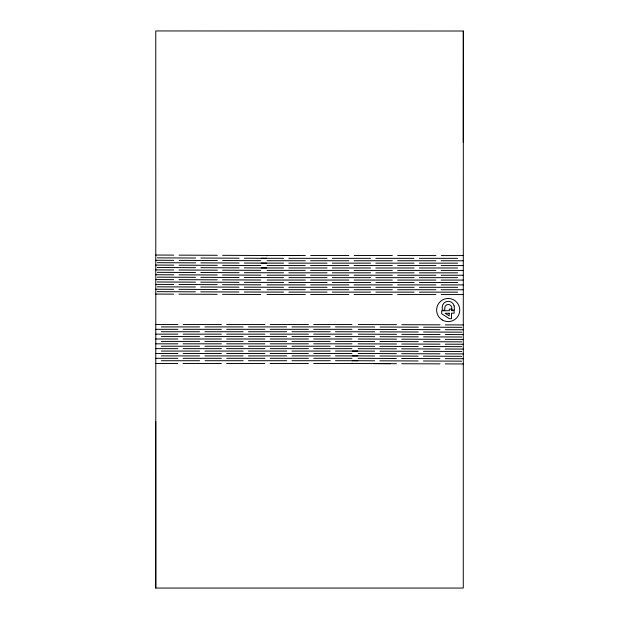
<?xml version="1.0" encoding="UTF-8"?>
<svg xmlns="http://www.w3.org/2000/svg" width="619" height="619" viewBox="0 0 619 619"><rect width="100%" height="100%" fill="white"/><g stroke="black" fill="none" stroke-linecap="round" stroke-linejoin="round"><path stroke-width="0.93" d="M155.795 588.05L155.779 30.95L463.322 31.02L463.275 588.05L155.733 588.05L155.733 421.601M261.218 267.95L283.517 267.981M261.218 263.114L283.525 263.145M261.218 258.285L283.525 258.316M463.275 142.463L463.322 31.02M299.271 255.539L266.712 255.531L266.89 255.879M313.671 363.523L352.296 363.492L352.118 363.144M288.794 267.981L327.064 267.973M288.787 272.809L327.064 272.801M310.56 265.566L348.83 265.559M310.56 270.402L348.83 270.387M332.333 263.16L370.564 263.145M332.333 267.988L370.564 267.981M332.326 272.817L370.564 272.809M375.834 263.168L414.103 263.16M375.834 267.996L414.103 267.988M375.834 272.832L414.103 272.824M243.128 346.238L204.897 346.238M248.436 346.238L286.674 346.222M243.128 351.066L204.897 351.066M248.436 351.066L286.674 351.05M243.128 355.902L204.897 355.902M248.436 355.902L286.674 355.879M308.401 348.652L270.17 348.652M308.401 353.48L270.17 353.48M330.167 346.238L291.936 346.238M330.167 351.066L291.936 351.066M283.525 272.793L244.327 272.693M335.475 346.238L374.673 346.323M283.022 255.5L305.337 255.508M310.645 255.508L348.876 255.523M354.184 255.515L392.376 255.523M397.684 255.523L435.954 255.577M266.712 255.531L222.592 255.314M441.254 255.57L463.267 255.577M288.794 258.316L327.025 258.324M332.333 258.324L370.564 258.332M375.834 258.332L413.949 258.34M419.411 258.324L457.603 258.332M267.06 260.723L305.252 260.738M310.56 260.738L348.791 260.746M354.099 260.746L392.291 260.754M397.646 260.738L435.869 260.746M441.146 260.746L463.267 260.754M288.794 263.145L327.025 263.152M419.411 263.16L457.603 263.168M267.06 265.559L305.252 265.566M354.099 265.559L392.33 265.566M397.638 265.566L435.869 265.574M441.138 265.582L463.267 265.582M419.411 267.988L457.603 267.996M305.291 270.379L267.06 270.371M354.099 270.395L392.33 270.402M397.638 270.402L435.869 270.41M441.138 270.41L463.267 270.418M419.411 272.824L457.603 272.832M267.06 275.207L305.291 275.215M310.599 275.215L348.83 275.223M354.099 275.223L392.33 275.231M397.638 275.231L435.869 275.238M441.138 275.246L463.267 275.246M283.517 277.622L244.312 277.529M288.833 277.622L327.056 277.637M332.364 277.637L370.557 277.645M375.872 277.645L414.096 277.652M419.403 277.652L457.603 277.66M267.06 280.036L305.291 280.043M310.599 280.043L348.83 280.051M354.099 280.059L392.33 280.067M397.638 280.067L435.869 280.074M441.138 280.074L463.267 280.082M283.517 282.457L244.288 282.357M288.825 282.457L327.056 282.465M332.364 282.465L370.557 282.473M375.865 282.473L414.096 282.488M419.403 282.488L457.596 282.496M267.06 284.872L305.291 284.879M310.599 284.879L348.83 284.887M354.099 284.887L392.33 284.895M397.638 284.895L435.869 284.902M441.138 284.91L463.26 284.91M283.517 287.286L244.273 287.193M288.825 287.286L327.056 287.301M332.364 287.301L370.557 287.309M375.865 287.309L414.096 287.317M419.403 287.317L457.596 287.324M267.06 289.7L305.291 289.707M310.599 289.707L348.83 289.715M354.099 289.723L392.33 289.731M397.638 289.731L435.869 289.738M441.138 289.738L463.26 289.746M283.517 292.122L244.25 292.021M288.825 292.122L327.056 292.129M332.364 292.129L370.557 292.137M375.865 292.137L414.096 292.145M419.403 292.153L457.596 292.16M267.06 294.536L305.283 294.543M310.599 294.543L348.822 294.551M354.099 294.551L392.322 294.559M397.638 294.559L435.861 294.567M441.138 294.567L463.26 294.574M155.733 324.495L177.862 324.495M183.131 324.495L221.362 324.495M226.67 324.495L264.901 324.495M270.17 324.495L308.401 324.495M313.709 324.495L351.94 324.495M161.397 326.909L199.589 326.909M204.897 326.909L243.128 326.909M248.436 326.909L286.628 326.909M291.936 326.909L330.167 326.909M335.475 326.909L374.743 326.994M155.733 329.323L177.862 329.323M183.131 329.323L221.362 329.323M226.67 329.323L264.901 329.323M270.17 329.323L308.401 329.323M313.709 329.323L351.94 329.323M161.397 331.738L199.589 331.738M204.897 331.738L243.128 331.738M248.436 331.738L286.628 331.738M291.936 331.738L330.167 331.738M335.475 331.738L374.727 331.83M155.733 334.159L177.862 334.159M183.131 334.159L221.362 334.159M226.67 334.159L264.901 334.159M270.17 334.159L308.401 334.159M313.709 334.159L351.94 334.159M161.397 336.574L199.589 336.574M204.897 336.574L243.128 336.574M248.436 336.574L286.628 336.574M291.936 336.574L330.167 336.574M335.475 336.574L374.712 336.659M155.733 338.988L177.862 338.988M183.131 338.988L221.362 338.988M226.67 338.988L264.901 338.988M270.17 338.988L308.401 338.988M313.709 338.988L351.94 338.988M161.397 341.402L199.589 341.402M204.897 341.402L243.128 341.402M248.436 341.402L286.628 341.402M291.936 341.402L330.167 341.402M335.475 341.402L374.688 341.495M155.733 343.824L177.862 343.824M183.131 343.824L221.362 343.824M226.67 343.824L264.901 343.824M270.17 343.824L308.401 343.824M313.709 343.824L351.94 343.824M161.397 346.238L199.589 346.238M155.733 348.652L177.862 348.652M183.131 348.652L221.362 348.652M226.67 348.652L264.901 348.652M313.709 348.652L351.94 348.652M161.397 351.066L199.589 351.066M335.483 351.05L357.79 351.074M155.733 353.48L177.862 353.48M183.131 353.48L221.362 353.48M226.67 353.48L264.901 353.48M313.748 353.464L351.94 353.464M161.397 355.902L199.589 355.902M291.982 355.879L330.213 355.879M335.483 355.879L357.79 355.91M155.733 358.316L177.862 358.316M183.131 358.316L221.362 358.316M226.709 358.3L264.901 358.3M270.209 358.3L308.44 358.3M313.748 358.3L351.94 358.3M161.397 360.73L199.589 360.73M205.059 360.715L243.166 360.715M248.443 360.715L286.674 360.715M291.982 360.715L330.213 360.715M335.483 360.715L357.79 360.738M155.733 363.492L177.746 363.492M183.046 363.485L221.323 363.523M226.631 363.523L264.824 363.523M270.124 363.515L308.363 363.523M352.296 363.492L390.349 363.639M244.435 258.216L266.696 258.309M244.412 263.052L266.681 263.145M374.627 355.971L352.327 355.879M374.611 360.8L352.304 360.715M239.081 267.857L200.811 267.687M260.8 270.348L222.569 270.186M358.293 324.518L396.524 324.666M401.832 324.689L440.063 324.836M445.332 324.859L463.275 324.929M380.058 327.018L418.282 327.165M423.589 327.188L461.782 327.335M358.277 329.347L396.508 329.501M401.816 329.517L440.047 329.672M445.316 329.687L463.275 329.757M380.035 331.846L418.266 332.001M423.574 332.024L461.766 332.171M358.254 334.183L396.485 334.33M401.793 334.353L440.024 334.5M445.293 334.523L463.275 334.593M380.02 336.682L418.243 336.829M423.551 336.852L461.743 336.999M358.239 339.011L396.469 339.158M401.777 339.181L440.008 339.336M445.278 339.351L463.275 339.421M379.996 341.51L418.227 341.665M423.535 341.68L461.728 341.835M358.215 343.847L396.446 343.994M401.754 344.017L439.985 344.164M445.254 344.187L463.275 344.257M418.212 346.493L379.942 346.331M396.431 348.822L358.2 348.675M439.931 349L401.7 348.83M445.239 349.015L463.275 349.085M374.65 351.135L352.343 351.05M418.189 351.329L379.958 351.174M358.177 353.488L396.369 353.642M439.947 353.828L401.716 353.681M445.223 353.851L463.275 353.921M379.904 355.995L418.127 356.142M461.673 356.327L423.435 356.165M358.161 358.324L396.353 358.471M401.661 358.494L439.892 358.641M445.2 358.664L463.275 358.734M379.88 360.823L418.111 360.97M423.419 360.993L461.65 361.148M374.1 363.616L396.408 363.701M401.716 363.724L439.954 363.864M445.254 363.895L463.275 363.964M155.725 255.036L173.746 255.113M179.046 255.144L217.284 255.291M157.358 257.86L195.581 258.015M200.889 258.038L239.12 258.193M155.725 260.266L173.807 260.344M179.115 260.359L217.346 260.522M222.654 260.545L260.847 260.7M157.373 262.688L195.565 262.851M200.873 262.866L239.104 263.029M155.725 265.079L173.784 265.156M179.053 265.18L217.323 265.35M222.631 265.373L260.823 265.536M244.35 267.88L266.657 267.973M155.725 269.915L173.761 269.985M179.03 270.008L217.3 270.186M200.788 272.515L239.058 272.693M155.725 274.743L173.746 274.821M179.015 274.844L217.246 274.998M222.554 275.022L260.777 275.176M157.272 277.165L195.465 277.327M200.773 277.343L239.004 277.505M155.725 279.579L173.722 279.649M178.992 279.672L217.223 279.834M222.531 279.85L260.761 280.012M157.249 282.001L195.442 282.156M200.749 282.179L238.98 282.334M155.725 284.407L173.699 284.485M178.976 284.508L217.199 284.663M222.507 284.686L260.738 284.841M157.234 286.829L195.426 286.992M200.734 287.007L238.965 287.17M155.717 289.243L173.684 289.313M178.953 289.336L217.184 289.499M222.492 289.514L260.723 289.677M157.211 291.665L195.403 291.82M200.711 291.843L238.942 291.998M155.717 294.071L173.66 294.149M178.93 294.164L217.161 294.327M222.469 294.35L260.7 294.505M461.712 346.663L423.473 346.501M461.689 351.499L423.458 351.329M195.542 267.679L157.311 267.501M195.527 272.507L157.288 272.337M454.137 305.925L454.508 309.964L452.025 310.003L451.731 307.264A3.528 3.528 0 0 0 444.751 307.744L444.806 310.196L442.283 310.235L442.206 307.241A6.058 6.058 0 0 1 454.153 305.918M451.398 309.09L449.309 309.129L449.332 310.699L441.664 310.823L441.711 313.802L449.456 318.7L451.553 318.669L451.468 313.199L454.16 313.16L454.122 310.622L451.421 310.668L451.398 309.09M449.177 313.237L445.154 313.299L449.216 315.86L449.177 313.237M442.237 319.961A11.568 11.568 0 0 0 459.747 310.22A11.568 11.568 0 0 0 442.554 299.929A11.568 11.568 0 0 0 442.237 319.961"/></g></svg>
